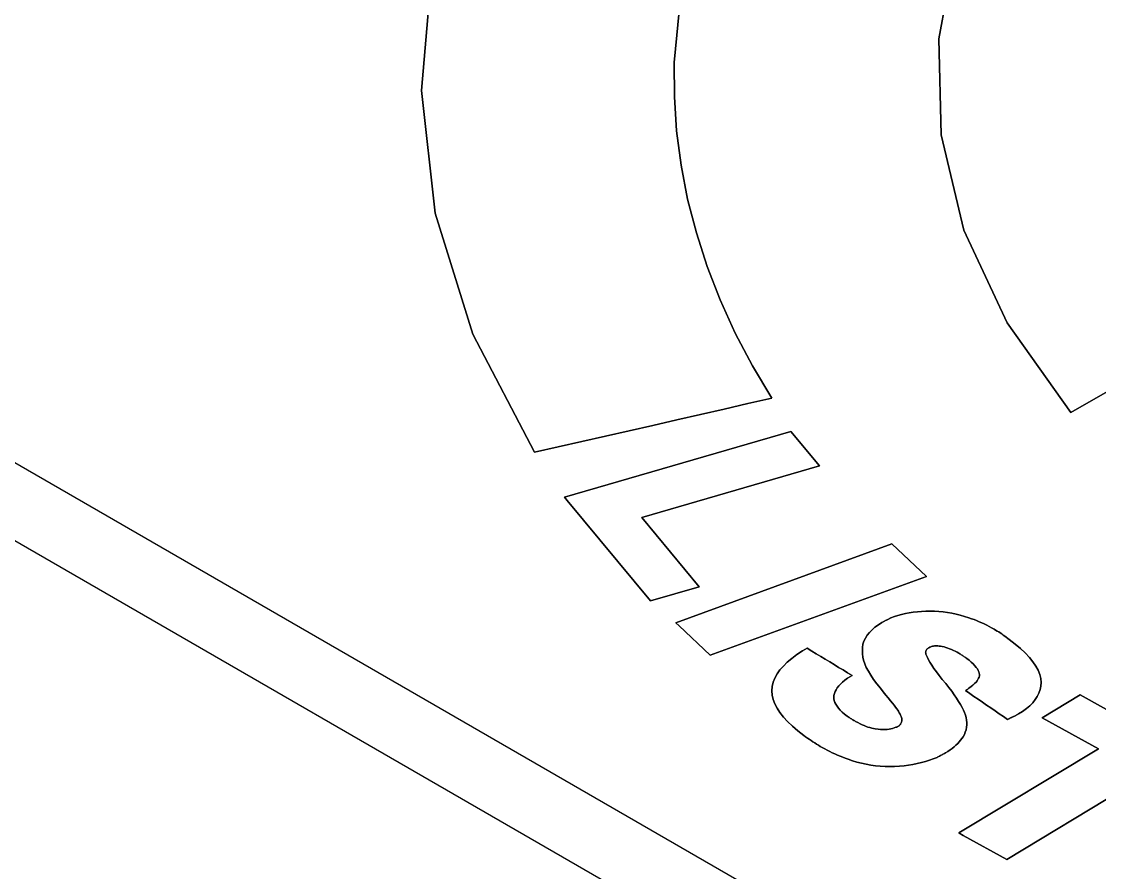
# Model space of a CAD drawing. Header units: inches. Extents: x 2.5 to 102.3, y 2 to 82.2.
# Drawn here: x 63.0884 to 63.1942, y 52.6211 to 52.7047 of the extents above; entities that cross this region are included whole.
import ezdxf

# ---------------------------------------------------------------- set-up
doc = ezdxf.new("R2010")
doc.units = ezdxf.units.IN
doc.header["$MEASUREMENT"] = 0
doc.layers.add('LABEL', color=2, linetype='Continuous')

msp = doc.modelspace()

# ---------------------------------------------------------------- linework, layer by layer
at = {"layer": 'LABEL'}
for p, q in [((63.18022, 52.7124), (63.17845, 52.70297)), ((63.17845, 52.70297), (63.18022, 52.7124)), ((63.12868, 52.71002), (63.12766, 52.69791)), ((63.12766, 52.69791), (63.12868, 52.71002)), ((63.15246, 52.70066), (63.15314, 52.7078)), ((63.15314, 52.7078), (63.15246, 52.70066)), ((63.17845, 52.70297), (63.17867, 52.69353)), ((63.17867, 52.69353), (63.17845, 52.70297)), ((63.15248, 52.69729), (63.15246, 52.70066)), ((63.15246, 52.70066), (63.15248, 52.69729)), ((63.12766, 52.69791), (63.129, 52.68585)), ((63.129, 52.68585), (63.12766, 52.69791)), ((63.1527, 52.69393), (63.15248, 52.69729)), ((63.15248, 52.69729), (63.1527, 52.69393)), ((63.03039, 52.69444), (63.28876, 52.54527)), ((63.03135, 52.69389), (63.28972, 52.54472)), ((63.15314, 52.69058), (63.1527, 52.69393)), ((63.1527, 52.69393), (63.15314, 52.69058)), ((63.17867, 52.69353), (63.18091, 52.68419)), ((63.18091, 52.68419), (63.17867, 52.69353)), ((63.28211, 52.54143), (63.02373, 52.6906)), ((63.15378, 52.68724), (63.15314, 52.69058)), ((63.15314, 52.69058), (63.15378, 52.68724)), ((63.28306, 52.54087), (63.02469, 52.69005)), ((63.15464, 52.68392), (63.15378, 52.68724)), ((63.15378, 52.68724), (63.15464, 52.68392)), ((63.129, 52.68585), (63.13269, 52.67396)), ((63.13269, 52.67396), (63.129, 52.68585)), ((63.1557, 52.68061), (63.15464, 52.68392)), ((63.15464, 52.68392), (63.1557, 52.68061)), ((63.18091, 52.68419), (63.18515, 52.67507)), ((63.18515, 52.67507), (63.18091, 52.68419)), ((63.19141, 52.66627), (63.21788, 52.68155)), ((63.21788, 52.68155), (63.19141, 52.66627)), ((63.15698, 52.67733), (63.1557, 52.68061)), ((63.1557, 52.68061), (63.15698, 52.67733)), ((63.15846, 52.67407), (63.15698, 52.67733)), ((63.15698, 52.67733), (63.15846, 52.67407)), ((63.18515, 52.67507), (63.19141, 52.66627)), ((63.19141, 52.66627), (63.18515, 52.67507)), ((63.13269, 52.67396), (63.13873, 52.66236)), ((63.13873, 52.66236), (63.13269, 52.67396)), ((63.16015, 52.67085), (63.15846, 52.67407)), ((63.15846, 52.67407), (63.16015, 52.67085)), ((63.16204, 52.66767), (63.16015, 52.67085)), ((63.16015, 52.67085), (63.16204, 52.66767)), ((63.15971, 52.66714), (63.16204, 52.66767)), ((63.16204, 52.66767), (63.15971, 52.66714)), ((63.15505, 52.66607), (63.15738, 52.6666)), ((63.15738, 52.6666), (63.15505, 52.66607)), ((63.15738, 52.6666), (63.15971, 52.66714)), ((63.15971, 52.66714), (63.15738, 52.6666)), ((63.15038, 52.66501), (63.15272, 52.66554)), ((63.15272, 52.66554), (63.15038, 52.66501)), ((63.15272, 52.66554), (63.15505, 52.66607)), ((63.15505, 52.66607), (63.15272, 52.66554)), ((63.1639, 52.66441), (63.14169, 52.65794)), ((63.14169, 52.65794), (63.1639, 52.66441)), ((63.14572, 52.66395), (63.14805, 52.66448)), ((63.14805, 52.66448), (63.14572, 52.66395)), ((63.14805, 52.66448), (63.15038, 52.66501)), ((63.15038, 52.66501), (63.14805, 52.66448)), ((63.16673, 52.66103), (63.1639, 52.66441)), ((63.1639, 52.66441), (63.16673, 52.66103)), ((63.14106, 52.66289), (63.14339, 52.66342)), ((63.14339, 52.66342), (63.14106, 52.66289)), ((63.14339, 52.66342), (63.14572, 52.66395)), ((63.14572, 52.66395), (63.14339, 52.66342)), ((63.13873, 52.66236), (63.14106, 52.66289)), ((63.14106, 52.66289), (63.13873, 52.66236)), ((63.14927, 52.65595), (63.16673, 52.66103)), ((63.16673, 52.66103), (63.14927, 52.65595)), ((63.14169, 52.65794), (63.14196, 52.65763)), ((63.14196, 52.65763), (63.14169, 52.65794)), ((63.14196, 52.65763), (63.15015, 52.64776)), ((63.15015, 52.64776), (63.14196, 52.65763)), ((63.1549, 52.64916), (63.14927, 52.65595)), ((63.14927, 52.65595), (63.1549, 52.64916)), ((63.17385, 52.65338), (63.15261, 52.6456)), ((63.15261, 52.6456), (63.17385, 52.65338)), ((63.17725, 52.65016), (63.17385, 52.65338)), ((63.17385, 52.65338), (63.17725, 52.65016)), ((63.156, 52.64243), (63.17725, 52.65016)), ((63.17725, 52.65016), (63.156, 52.64243)), ((63.15015, 52.64776), (63.1549, 52.64916)), ((63.1549, 52.64916), (63.15015, 52.64776)), ((63.17375, 52.64609), (63.17343, 52.64595)), ((63.17343, 52.64595), (63.17375, 52.64609)), ((63.17408, 52.64622), (63.17375, 52.64609)), ((63.17375, 52.64609), (63.17408, 52.64622)), ((63.17443, 52.64634), (63.17408, 52.64622)), ((63.17408, 52.64622), (63.17443, 52.64634)), ((63.17479, 52.64644), (63.17443, 52.64634)), ((63.17443, 52.64634), (63.17479, 52.64644)), ((63.17516, 52.64652), (63.17479, 52.64644)), ((63.17479, 52.64644), (63.17516, 52.64652)), ((63.17555, 52.6466), (63.17516, 52.64652)), ((63.17516, 52.64652), (63.17555, 52.6466)), ((63.17594, 52.64666), (63.17555, 52.6466)), ((63.17555, 52.6466), (63.17594, 52.64666)), ((63.17634, 52.6467), (63.17594, 52.64666)), ((63.17594, 52.64666), (63.17634, 52.6467)), ((63.17675, 52.64674), (63.17634, 52.6467)), ((63.17634, 52.6467), (63.17675, 52.64674)), ((63.17716, 52.64675), (63.17675, 52.64674)), ((63.17675, 52.64674), (63.17716, 52.64675)), ((63.1776, 52.64676), (63.17716, 52.64675)), ((63.17716, 52.64675), (63.1776, 52.64676)), ((63.17803, 52.64676), (63.1776, 52.64676)), ((63.1776, 52.64676), (63.17803, 52.64676)), ((63.17846, 52.64674), (63.17803, 52.64676)), ((63.17803, 52.64676), (63.17846, 52.64674)), ((63.17889, 52.6467), (63.17846, 52.64674)), ((63.17846, 52.64674), (63.17889, 52.6467)), ((63.17931, 52.64664), (63.17889, 52.6467)), ((63.17889, 52.6467), (63.17931, 52.64664)), ((63.17973, 52.64657), (63.17931, 52.64664)), ((63.17931, 52.64664), (63.17973, 52.64657)), ((63.18015, 52.64648), (63.17973, 52.64657)), ((63.17973, 52.64657), (63.18015, 52.64648)), ((63.18056, 52.64637), (63.18015, 52.64648)), ((63.18015, 52.64648), (63.18056, 52.64637)), ((63.18098, 52.64625), (63.18056, 52.64637)), ((63.18056, 52.64637), (63.18098, 52.64625)), ((63.1814, 52.64611), (63.18098, 52.64625)), ((63.18098, 52.64625), (63.1814, 52.64611)), ((63.18166, 52.64602), (63.1814, 52.64611)), ((63.1814, 52.64611), (63.18166, 52.64602)), ((63.15261, 52.6456), (63.15296, 52.64532)), ((63.15296, 52.64532), (63.15261, 52.6456)), ((63.15296, 52.64532), (63.156, 52.64243)), ((63.156, 52.64243), (63.15296, 52.64532)), ((63.17218, 52.64518), (63.17189, 52.64493)), ((63.17189, 52.64493), (63.17218, 52.64518)), ((63.17251, 52.64541), (63.17218, 52.64518)), ((63.17218, 52.64518), (63.17251, 52.64541)), ((63.17286, 52.64563), (63.17251, 52.64541)), ((63.17251, 52.64541), (63.17286, 52.64563)), ((63.17293, 52.64567), (63.17286, 52.64563)), ((63.17286, 52.64563), (63.17293, 52.64567)), ((63.17299, 52.6457), (63.17293, 52.64567)), ((63.17293, 52.64567), (63.17299, 52.6457)), ((63.17304, 52.64573), (63.17299, 52.6457)), ((63.17299, 52.6457), (63.17304, 52.64573)), ((63.1731, 52.64577), (63.17304, 52.64573)), ((63.17304, 52.64573), (63.1731, 52.64577)), ((63.17316, 52.6458), (63.1731, 52.64577)), ((63.1731, 52.64577), (63.17316, 52.6458)), ((63.17321, 52.64583), (63.17316, 52.6458)), ((63.17316, 52.6458), (63.17321, 52.64583)), ((63.17327, 52.64586), (63.17321, 52.64583)), ((63.17321, 52.64583), (63.17327, 52.64586)), ((63.17332, 52.64589), (63.17327, 52.64586)), ((63.17327, 52.64586), (63.17332, 52.64589)), ((63.17338, 52.64592), (63.17332, 52.64589)), ((63.17332, 52.64589), (63.17338, 52.64592)), ((63.17343, 52.64595), (63.17338, 52.64592)), ((63.17338, 52.64592), (63.17343, 52.64595)), ((63.18191, 52.64593), (63.18166, 52.64602)), ((63.18166, 52.64602), (63.18191, 52.64593)), ((63.18216, 52.64583), (63.18191, 52.64593)), ((63.18191, 52.64593), (63.18216, 52.64583)), ((63.18241, 52.64572), (63.18216, 52.64583)), ((63.18216, 52.64583), (63.18241, 52.64572)), ((63.18266, 52.64561), (63.18241, 52.64572)), ((63.18241, 52.64572), (63.18266, 52.64561)), ((63.18291, 52.6455), (63.18266, 52.64561)), ((63.18266, 52.64561), (63.18291, 52.6455)), ((63.18315, 52.64538), (63.18291, 52.6455)), ((63.18291, 52.6455), (63.18315, 52.64538)), ((63.18339, 52.64526), (63.18315, 52.64538)), ((63.18315, 52.64538), (63.18339, 52.64526)), ((63.18363, 52.64513), (63.18339, 52.64526)), ((63.18339, 52.64526), (63.18363, 52.64513)), ((63.18387, 52.64499), (63.18363, 52.64513)), ((63.18363, 52.64513), (63.18387, 52.64499)), ((63.17124, 52.64411), (63.1711, 52.64382)), ((63.1711, 52.64382), (63.17124, 52.64411)), ((63.17142, 52.6444), (63.17124, 52.64411)), ((63.17124, 52.64411), (63.17142, 52.6444)), ((63.17164, 52.64467), (63.17142, 52.6444)), ((63.17142, 52.6444), (63.17164, 52.64467)), ((63.17189, 52.64493), (63.17164, 52.64467)), ((63.17164, 52.64467), (63.17189, 52.64493)), ((63.18402, 52.6449), (63.18387, 52.64499)), ((63.18387, 52.64499), (63.18402, 52.6449)), ((63.18418, 52.64481), (63.18402, 52.6449)), ((63.18402, 52.6449), (63.18418, 52.64481)), ((63.18433, 52.64472), (63.18418, 52.64481)), ((63.18418, 52.64481), (63.18433, 52.64472)), ((63.18448, 52.64462), (63.18433, 52.64472)), ((63.18433, 52.64472), (63.18448, 52.64462)), ((63.18463, 52.64452), (63.18448, 52.64462)), ((63.18448, 52.64462), (63.18463, 52.64452)), ((63.18477, 52.64441), (63.18463, 52.64452)), ((63.18463, 52.64452), (63.18477, 52.64441)), ((63.18492, 52.64431), (63.18477, 52.64441)), ((63.18477, 52.64441), (63.18492, 52.64431)), ((63.18507, 52.6442), (63.18492, 52.64431)), ((63.18492, 52.64431), (63.18507, 52.6442)), ((63.18522, 52.64409), (63.18507, 52.6442)), ((63.18507, 52.6442), (63.18522, 52.64409)), ((63.18537, 52.64398), (63.18522, 52.64409)), ((63.18522, 52.64409), (63.18537, 52.64398)), ((63.18595, 52.64353), (63.18537, 52.64398)), ((63.18537, 52.64398), (63.18595, 52.64353)), ((63.16552, 52.64311), (63.16507, 52.64285)), ((63.16507, 52.64285), (63.16552, 52.64311)), ((63.16597, 52.64284), (63.16552, 52.64311)), ((63.16552, 52.64311), (63.16597, 52.64284)), ((63.17095, 52.64319), (63.17094, 52.64285)), ((63.17094, 52.64285), (63.17095, 52.64319)), ((63.171, 52.64351), (63.17095, 52.64319)), ((63.17095, 52.64319), (63.171, 52.64351)), ((63.1711, 52.64382), (63.171, 52.64351)), ((63.171, 52.64351), (63.1711, 52.64382)), ((63.1772, 52.64291), (63.17723, 52.64296)), ((63.17723, 52.64296), (63.1772, 52.64291)), ((63.17723, 52.64296), (63.17727, 52.64301)), ((63.17727, 52.64301), (63.17723, 52.64296)), ((63.17727, 52.64301), (63.17731, 52.64305)), ((63.17731, 52.64305), (63.17727, 52.64301)), ((63.17731, 52.64305), (63.17736, 52.64309)), ((63.17736, 52.64309), (63.17731, 52.64305)), ((63.17736, 52.64309), (63.17741, 52.64313)), ((63.17741, 52.64313), (63.17736, 52.64309)), ((63.17741, 52.64313), (63.17747, 52.64317)), ((63.17747, 52.64317), (63.17741, 52.64313)), ((63.17747, 52.64317), (63.17756, 52.64322)), ((63.17756, 52.64322), (63.17747, 52.64317)), ((63.17756, 52.64322), (63.17765, 52.64325)), ((63.17765, 52.64325), (63.17756, 52.64322)), ((63.17765, 52.64325), (63.17774, 52.64328)), ((63.17774, 52.64328), (63.17765, 52.64325)), ((63.17774, 52.64328), (63.17783, 52.64331)), ((63.17783, 52.64331), (63.17774, 52.64328)), ((63.17783, 52.64331), (63.17792, 52.64333)), ((63.17792, 52.64333), (63.17783, 52.64331)), ((63.17792, 52.64333), (63.17802, 52.64334)), ((63.17802, 52.64334), (63.17792, 52.64333)), ((63.17802, 52.64334), (63.17812, 52.64335)), ((63.17812, 52.64335), (63.17802, 52.64334)), ((63.17812, 52.64335), (63.17823, 52.64335)), ((63.17823, 52.64335), (63.17812, 52.64335)), ((63.17823, 52.64335), (63.17834, 52.64334)), ((63.17834, 52.64334), (63.17823, 52.64335)), ((63.17834, 52.64334), (63.17847, 52.64333)), ((63.17847, 52.64333), (63.17834, 52.64334)), ((63.17847, 52.64333), (63.17861, 52.64331)), ((63.17861, 52.64331), (63.17847, 52.64333)), ((63.17861, 52.64331), (63.17879, 52.64328)), ((63.17879, 52.64328), (63.17861, 52.64331)), ((63.17879, 52.64328), (63.17897, 52.64324)), ((63.17897, 52.64324), (63.17879, 52.64328)), ((63.17897, 52.64324), (63.17915, 52.64319)), ((63.17915, 52.64319), (63.17897, 52.64324)), ((63.17915, 52.64319), (63.17933, 52.64313)), ((63.17933, 52.64313), (63.17915, 52.64319)), ((63.17933, 52.64313), (63.17951, 52.64306)), ((63.17951, 52.64306), (63.17933, 52.64313)), ((63.17951, 52.64306), (63.17969, 52.64299)), ((63.17969, 52.64299), (63.17951, 52.64306)), ((63.17969, 52.64299), (63.17988, 52.64291)), ((63.17988, 52.64291), (63.17969, 52.64299)), ((63.18647, 52.64309), (63.18595, 52.64353)), ((63.18595, 52.64353), (63.18647, 52.64309)), ((63.18693, 52.64265), (63.18647, 52.64309)), ((63.18647, 52.64309), (63.18693, 52.64265)), ((63.16401, 52.64212), (63.16357, 52.64175)), ((63.16357, 52.64175), (63.16401, 52.64212)), ((63.16451, 52.64249), (63.16401, 52.64212)), ((63.16401, 52.64212), (63.16451, 52.64249)), ((63.16507, 52.64285), (63.16451, 52.64249)), ((63.16451, 52.64249), (63.16507, 52.64285)), ((63.16641, 52.64258), (63.16597, 52.64284)), ((63.16597, 52.64284), (63.16641, 52.64258)), ((63.16685, 52.64231), (63.16641, 52.64258)), ((63.16641, 52.64258), (63.16685, 52.64231)), ((63.16729, 52.64204), (63.16685, 52.64231)), ((63.16685, 52.64231), (63.16729, 52.64204)), ((63.16773, 52.64177), (63.16729, 52.64204)), ((63.16729, 52.64204), (63.16773, 52.64177)), ((63.17094, 52.64285), (63.17094, 52.64256)), ((63.17094, 52.64256), (63.17094, 52.64285)), ((63.17094, 52.64256), (63.17097, 52.64225)), ((63.17097, 52.64225), (63.17094, 52.64256)), ((63.17097, 52.64225), (63.17105, 52.64193)), ((63.17105, 52.64193), (63.17097, 52.64225)), ((63.17105, 52.64193), (63.17117, 52.64159)), ((63.17117, 52.64159), (63.17105, 52.64193)), ((63.17715, 52.64273), (63.17716, 52.6428)), ((63.17716, 52.6428), (63.17715, 52.64273)), ((63.17716, 52.64266), (63.17715, 52.64273)), ((63.17715, 52.64273), (63.17716, 52.64266)), ((63.17716, 52.6428), (63.17717, 52.64286)), ((63.17717, 52.64286), (63.17716, 52.6428)), ((63.17718, 52.64254), (63.17716, 52.64266)), ((63.17716, 52.64266), (63.17718, 52.64254)), ((63.17717, 52.64286), (63.1772, 52.64291)), ((63.1772, 52.64291), (63.17717, 52.64286)), ((63.17723, 52.64239), (63.17718, 52.64254)), ((63.17718, 52.64254), (63.17723, 52.64239)), ((63.17732, 52.6422), (63.17723, 52.64239)), ((63.17723, 52.64239), (63.17732, 52.6422)), ((63.17743, 52.64199), (63.17732, 52.6422)), ((63.17732, 52.6422), (63.17743, 52.64199)), ((63.17758, 52.64174), (63.17743, 52.64199)), ((63.17743, 52.64199), (63.17758, 52.64174)), ((63.17988, 52.64291), (63.18006, 52.64283)), ((63.18006, 52.64283), (63.17988, 52.64291)), ((63.18006, 52.64283), (63.18024, 52.64273)), ((63.18024, 52.64273), (63.18006, 52.64283)), ((63.18024, 52.64273), (63.18042, 52.64263)), ((63.18042, 52.64263), (63.18024, 52.64273)), ((63.18042, 52.64263), (63.1805, 52.64258)), ((63.1805, 52.64258), (63.18042, 52.64263)), ((63.1805, 52.64258), (63.18058, 52.64253)), ((63.18058, 52.64253), (63.1805, 52.64258)), ((63.18058, 52.64253), (63.18065, 52.64248)), ((63.18065, 52.64248), (63.18058, 52.64253)), ((63.18065, 52.64248), (63.18073, 52.64243)), ((63.18073, 52.64243), (63.18065, 52.64248)), ((63.18073, 52.64243), (63.1808, 52.64238)), ((63.1808, 52.64238), (63.18073, 52.64243)), ((63.1808, 52.64238), (63.18087, 52.64233)), ((63.18087, 52.64233), (63.1808, 52.64238)), ((63.18087, 52.64233), (63.18094, 52.64228)), ((63.18094, 52.64228), (63.18087, 52.64233)), ((63.18094, 52.64228), (63.18102, 52.64223)), ((63.18102, 52.64223), (63.18094, 52.64228)), ((63.18102, 52.64223), (63.1811, 52.64218)), ((63.1811, 52.64218), (63.18102, 52.64223)), ((63.1811, 52.64218), (63.18119, 52.64212)), ((63.18119, 52.64212), (63.1811, 52.64218)), ((63.18119, 52.64212), (63.18142, 52.64193)), ((63.18142, 52.64193), (63.18119, 52.64212)), ((63.18142, 52.64193), (63.18163, 52.64174)), ((63.18163, 52.64174), (63.18142, 52.64193)), ((63.18734, 52.64222), (63.18693, 52.64265)), ((63.18693, 52.64265), (63.18734, 52.64222)), ((63.18769, 52.64179), (63.18734, 52.64222)), ((63.18734, 52.64222), (63.18769, 52.64179)), ((63.16284, 52.64098), (63.16256, 52.64059)), ((63.16256, 52.64059), (63.16284, 52.64098)), ((63.16318, 52.64137), (63.16284, 52.64098)), ((63.16284, 52.64098), (63.16318, 52.64137)), ((63.16357, 52.64175), (63.16318, 52.64137)), ((63.16318, 52.64137), (63.16357, 52.64175)), ((63.16817, 52.64151), (63.16773, 52.64177)), ((63.16773, 52.64177), (63.16817, 52.64151)), ((63.16861, 52.64124), (63.16817, 52.64151)), ((63.16817, 52.64151), (63.16861, 52.64124)), ((63.16905, 52.64098), (63.16861, 52.64124)), ((63.16861, 52.64124), (63.16905, 52.64098)), ((63.16949, 52.64071), (63.16905, 52.64098)), ((63.16905, 52.64098), (63.16949, 52.64071)), ((63.17117, 52.64159), (63.17133, 52.64123)), ((63.17133, 52.64123), (63.17117, 52.64159)), ((63.17133, 52.64123), (63.17153, 52.64085)), ((63.17153, 52.64085), (63.17133, 52.64123)), ((63.17153, 52.64085), (63.17177, 52.64046)), ((63.17177, 52.64046), (63.17153, 52.64085)), ((63.17776, 52.64145), (63.17758, 52.64174)), ((63.17758, 52.64174), (63.17776, 52.64145)), ((63.17797, 52.64114), (63.17776, 52.64145)), ((63.17776, 52.64145), (63.17797, 52.64114)), ((63.17821, 52.64081), (63.17797, 52.64114)), ((63.17797, 52.64114), (63.17821, 52.64081)), ((63.17849, 52.64044), (63.17821, 52.64081)), ((63.17821, 52.64081), (63.17849, 52.64044)), ((63.18163, 52.64174), (63.18182, 52.64157)), ((63.18182, 52.64157), (63.18163, 52.64174)), ((63.18182, 52.64157), (63.18198, 52.6414)), ((63.18198, 52.6414), (63.18182, 52.64157)), ((63.18198, 52.6414), (63.18212, 52.64124)), ((63.18212, 52.64124), (63.18198, 52.6414)), ((63.18212, 52.64124), (63.18223, 52.64108)), ((63.18223, 52.64108), (63.18212, 52.64124)), ((63.18223, 52.64108), (63.18232, 52.64094)), ((63.18232, 52.64094), (63.18223, 52.64108)), ((63.18232, 52.64094), (63.18238, 52.6408)), ((63.18238, 52.6408), (63.18232, 52.64094)), ((63.18238, 52.6408), (63.18242, 52.64067)), ((63.18242, 52.64067), (63.18238, 52.6408)), ((63.18798, 52.64137), (63.18769, 52.64179)), ((63.18769, 52.64179), (63.18798, 52.64137)), ((63.1882, 52.64096), (63.18798, 52.64137)), ((63.18798, 52.64137), (63.1882, 52.64096)), ((63.18836, 52.64055), (63.1882, 52.64096)), ((63.1882, 52.64096), (63.18836, 52.64055)), ((63.16219, 52.63978), (63.16209, 52.63936)), ((63.16209, 52.63936), (63.16219, 52.63978)), ((63.16235, 52.64019), (63.16219, 52.63978)), ((63.16219, 52.63978), (63.16235, 52.64019)), ((63.16256, 52.64059), (63.16235, 52.64019)), ((63.16235, 52.64019), (63.16256, 52.64059)), ((63.1688, 52.6396), (63.169, 52.63979)), ((63.169, 52.63979), (63.1688, 52.6396)), ((63.169, 52.63979), (63.16922, 52.63999)), ((63.16922, 52.63999), (63.169, 52.63979)), ((63.16922, 52.63999), (63.16947, 52.64018)), ((63.16947, 52.64018), (63.16922, 52.63999)), ((63.16947, 52.64018), (63.16993, 52.64045)), ((63.16993, 52.64045), (63.16947, 52.64018)), ((63.16993, 52.64045), (63.16949, 52.64071)), ((63.16949, 52.64071), (63.16993, 52.64045)), ((63.17177, 52.64046), (63.17205, 52.64005)), ((63.17205, 52.64005), (63.17177, 52.64046)), ((63.17205, 52.64005), (63.17237, 52.63962)), ((63.17237, 52.63962), (63.17205, 52.64005)), ((63.17879, 52.64005), (63.17849, 52.64044)), ((63.17849, 52.64044), (63.17879, 52.64005)), ((63.17913, 52.63965), (63.17879, 52.64005)), ((63.17879, 52.64005), (63.17913, 52.63965)), ((63.1821, 52.63977), (63.18196, 52.63964)), ((63.18196, 52.63964), (63.1821, 52.63977)), ((63.18221, 52.63991), (63.1821, 52.63977)), ((63.1821, 52.63977), (63.18221, 52.63991)), ((63.18229, 52.64004), (63.18221, 52.63991)), ((63.18221, 52.63991), (63.18229, 52.64004)), ((63.18236, 52.64017), (63.18229, 52.64004)), ((63.18229, 52.64004), (63.18236, 52.64017)), ((63.1824, 52.64029), (63.18236, 52.64017)), ((63.18236, 52.64017), (63.1824, 52.64029)), ((63.18243, 52.64042), (63.1824, 52.64029)), ((63.1824, 52.64029), (63.18243, 52.64042)), ((63.18242, 52.64067), (63.18244, 52.64055)), ((63.18244, 52.64055), (63.18242, 52.64067)), ((63.18244, 52.64055), (63.18243, 52.64042)), ((63.18243, 52.64042), (63.18244, 52.64055)), ((63.18846, 52.64014), (63.18836, 52.64055)), ((63.18836, 52.64055), (63.18846, 52.64014)), ((63.18849, 52.63974), (63.18846, 52.64014)), ((63.18846, 52.64014), (63.18849, 52.63974)), ((63.18846, 52.63939), (63.18849, 52.63974)), ((63.18849, 52.63974), (63.18846, 52.63939)), ((63.16209, 52.63936), (63.16205, 52.63894)), ((63.16205, 52.63894), (63.16209, 52.63936)), ((63.16205, 52.63894), (63.16209, 52.63852)), ((63.16209, 52.63852), (63.16205, 52.63894)), ((63.1682, 52.63867), (63.16827, 52.63886)), ((63.16827, 52.63886), (63.1682, 52.63867)), ((63.16827, 52.63886), (63.16836, 52.63904)), ((63.16836, 52.63904), (63.16827, 52.63886)), ((63.16836, 52.63904), (63.16848, 52.63923)), ((63.16848, 52.63923), (63.16836, 52.63904)), ((63.16848, 52.63923), (63.16863, 52.63941)), ((63.16863, 52.63941), (63.16848, 52.63923)), ((63.16863, 52.63941), (63.1688, 52.6396)), ((63.1688, 52.6396), (63.16863, 52.63941)), ((63.17237, 52.63962), (63.17272, 52.63918)), ((63.17272, 52.63918), (63.17237, 52.63962)), ((63.17272, 52.63918), (63.17299, 52.63884)), ((63.17299, 52.63884), (63.17272, 52.63918)), ((63.17299, 52.63884), (63.17325, 52.63852)), ((63.17325, 52.63852), (63.17299, 52.63884)), ((63.17943, 52.63926), (63.17913, 52.63965)), ((63.17913, 52.63965), (63.17943, 52.63926)), ((63.17971, 52.6389), (63.17943, 52.63926)), ((63.17943, 52.63926), (63.17971, 52.6389)), ((63.17996, 52.63855), (63.17971, 52.6389)), ((63.17971, 52.6389), (63.17996, 52.63855)), ((63.1811, 52.63898), (63.18106, 52.63896)), ((63.18106, 52.63896), (63.1811, 52.63898)), ((63.18106, 52.63896), (63.18148, 52.63867)), ((63.18148, 52.63867), (63.18106, 52.63896)), ((63.18114, 52.639), (63.1811, 52.63898)), ((63.1811, 52.63898), (63.18114, 52.639)), ((63.18118, 52.63903), (63.18114, 52.639)), ((63.18114, 52.639), (63.18118, 52.63903)), ((63.18122, 52.63905), (63.18118, 52.63903)), ((63.18118, 52.63903), (63.18122, 52.63905)), ((63.18125, 52.63908), (63.18122, 52.63905)), ((63.18122, 52.63905), (63.18125, 52.63908)), ((63.18129, 52.6391), (63.18125, 52.63908)), ((63.18125, 52.63908), (63.18129, 52.6391)), ((63.18132, 52.63913), (63.18129, 52.6391)), ((63.18129, 52.6391), (63.18132, 52.63913)), ((63.18135, 52.63916), (63.18132, 52.63913)), ((63.18132, 52.63913), (63.18135, 52.63916)), ((63.18138, 52.63918), (63.18135, 52.63916)), ((63.18135, 52.63916), (63.18138, 52.63918)), ((63.1814, 52.63921), (63.18138, 52.63918)), ((63.18138, 52.63918), (63.1814, 52.63921)), ((63.18161, 52.63936), (63.1814, 52.63921)), ((63.1814, 52.63921), (63.18161, 52.63936)), ((63.1818, 52.6395), (63.18161, 52.63936)), ((63.18161, 52.63936), (63.1818, 52.6395)), ((63.18196, 52.63964), (63.1818, 52.6395)), ((63.1818, 52.6395), (63.18196, 52.63964)), ((63.18811, 52.63838), (63.18827, 52.63871)), ((63.18827, 52.63871), (63.18811, 52.63838)), ((63.18827, 52.63871), (63.18839, 52.63905)), ((63.18839, 52.63905), (63.18827, 52.63871)), ((63.18839, 52.63905), (63.18846, 52.63939)), ((63.18846, 52.63939), (63.18839, 52.63905)), ((63.16209, 52.63852), (63.16218, 52.63809)), ((63.16218, 52.63809), (63.16209, 52.63852)), ((63.16218, 52.63809), (63.16234, 52.63766)), ((63.16234, 52.63766), (63.16218, 52.63809)), ((63.16234, 52.63766), (63.16256, 52.63723)), ((63.16256, 52.63723), (63.16234, 52.63766)), ((63.16814, 52.63831), (63.16815, 52.63849)), ((63.16815, 52.63849), (63.16814, 52.63831)), ((63.16814, 52.63814), (63.16814, 52.63831)), ((63.16814, 52.63831), (63.16814, 52.63814)), ((63.16818, 52.63797), (63.16814, 52.63814)), ((63.16814, 52.63814), (63.16818, 52.63797)), ((63.16815, 52.63849), (63.1682, 52.63867)), ((63.1682, 52.63867), (63.16815, 52.63849)), ((63.16824, 52.6378), (63.16818, 52.63797)), ((63.16818, 52.63797), (63.16824, 52.6378)), ((63.16833, 52.63761), (63.16824, 52.6378)), ((63.16824, 52.6378), (63.16833, 52.63761)), ((63.17325, 52.63852), (63.17348, 52.63823)), ((63.17348, 52.63823), (63.17325, 52.63852)), ((63.17348, 52.63823), (63.1737, 52.63796)), ((63.1737, 52.63796), (63.17348, 52.63823)), ((63.1737, 52.63796), (63.17389, 52.63772)), ((63.17389, 52.63772), (63.1737, 52.63796)), ((63.17389, 52.63772), (63.17406, 52.63751)), ((63.17406, 52.63751), (63.17389, 52.63772)), ((63.18019, 52.63821), (63.17996, 52.63855)), ((63.17996, 52.63855), (63.18019, 52.63821)), ((63.18039, 52.6379), (63.18019, 52.63821)), ((63.18019, 52.63821), (63.18039, 52.6379)), ((63.18057, 52.63759), (63.18039, 52.6379)), ((63.18039, 52.6379), (63.18057, 52.63759)), ((63.18148, 52.63867), (63.1819, 52.63838)), ((63.1819, 52.63838), (63.18148, 52.63867)), ((63.1819, 52.63838), (63.18232, 52.6381)), ((63.18232, 52.6381), (63.1819, 52.63838)), ((63.18232, 52.6381), (63.18273, 52.63781)), ((63.18273, 52.63781), (63.18232, 52.6381)), ((63.18273, 52.63781), (63.18314, 52.63753)), ((63.18314, 52.63753), (63.18273, 52.63781)), ((63.18738, 52.63747), (63.18767, 52.63776)), ((63.18767, 52.63776), (63.18738, 52.63747)), ((63.18767, 52.63776), (63.18791, 52.63807)), ((63.18791, 52.63807), (63.18767, 52.63776)), ((63.18791, 52.63807), (63.18811, 52.63838)), ((63.18811, 52.63838), (63.18791, 52.63807)), ((63.19232, 52.63853), (63.1886, 52.63628)), ((63.1886, 52.63628), (63.19232, 52.63853)), ((63.20803, 52.6298), (63.19232, 52.63853)), ((63.19232, 52.63853), (63.20803, 52.6298)), ((63.16256, 52.63723), (63.16285, 52.63679)), ((63.16285, 52.63679), (63.16256, 52.63723)), ((63.16285, 52.63679), (63.16319, 52.63635)), ((63.16319, 52.63635), (63.16285, 52.63679)), ((63.16845, 52.63743), (63.16833, 52.63761)), ((63.16833, 52.63761), (63.16845, 52.63743)), ((63.1686, 52.63724), (63.16845, 52.63743)), ((63.16845, 52.63743), (63.1686, 52.63724)), ((63.16877, 52.63705), (63.1686, 52.63724)), ((63.1686, 52.63724), (63.16877, 52.63705)), ((63.16897, 52.63685), (63.16877, 52.63705)), ((63.16877, 52.63705), (63.16897, 52.63685)), ((63.1692, 52.63665), (63.16897, 52.63685)), ((63.16897, 52.63685), (63.1692, 52.63665)), ((63.16946, 52.63645), (63.1692, 52.63665)), ((63.1692, 52.63665), (63.16946, 52.63645)), ((63.17406, 52.63751), (63.1742, 52.63732)), ((63.1742, 52.63732), (63.17406, 52.63751)), ((63.1742, 52.63732), (63.17432, 52.63716)), ((63.17432, 52.63716), (63.1742, 52.63732)), ((63.17432, 52.63716), (63.17442, 52.63703)), ((63.17442, 52.63703), (63.17432, 52.63716)), ((63.17442, 52.63703), (63.17448, 52.63693)), ((63.17448, 52.63693), (63.17442, 52.63703)), ((63.17448, 52.63693), (63.17457, 52.63678)), ((63.17457, 52.63678), (63.17448, 52.63693)), ((63.17457, 52.63678), (63.17464, 52.63665)), ((63.17464, 52.63665), (63.17457, 52.63678)), ((63.17464, 52.63665), (63.1747, 52.63653)), ((63.1747, 52.63653), (63.17464, 52.63665)), ((63.18073, 52.63731), (63.18057, 52.63759)), ((63.18057, 52.63759), (63.18073, 52.63731)), ((63.18086, 52.63704), (63.18073, 52.63731)), ((63.18073, 52.63731), (63.18086, 52.63704)), ((63.18097, 52.63679), (63.18086, 52.63704)), ((63.18086, 52.63704), (63.18097, 52.63679)), ((63.18107, 52.63655), (63.18097, 52.63679)), ((63.18097, 52.63679), (63.18107, 52.63655)), ((63.18314, 52.63753), (63.18356, 52.63725)), ((63.18356, 52.63725), (63.18314, 52.63753)), ((63.18356, 52.63725), (63.18397, 52.63696)), ((63.18397, 52.63696), (63.18356, 52.63725)), ((63.18397, 52.63696), (63.18438, 52.63668)), ((63.18438, 52.63668), (63.18397, 52.63696)), ((63.18438, 52.63668), (63.18479, 52.6364)), ((63.18479, 52.6364), (63.18438, 52.63668)), ((63.18605, 52.63654), (63.18611, 52.63657)), ((63.18611, 52.63657), (63.18605, 52.63654)), ((63.18611, 52.63657), (63.18616, 52.6366)), ((63.18616, 52.6366), (63.18611, 52.63657)), ((63.18616, 52.6366), (63.18621, 52.63663)), ((63.18621, 52.63663), (63.18616, 52.6366)), ((63.18621, 52.63663), (63.18626, 52.63666)), ((63.18626, 52.63666), (63.18621, 52.63663)), ((63.18626, 52.63666), (63.18668, 52.63692)), ((63.18668, 52.63692), (63.18626, 52.63666)), ((63.18668, 52.63692), (63.18705, 52.63719)), ((63.18705, 52.63719), (63.18668, 52.63692)), ((63.18705, 52.63719), (63.18738, 52.63747)), ((63.18738, 52.63747), (63.18705, 52.63719)), ((63.16319, 52.63635), (63.1636, 52.63591)), ((63.1636, 52.63591), (63.16319, 52.63635)), ((63.1636, 52.63591), (63.16407, 52.63546)), ((63.16407, 52.63546), (63.1636, 52.63591)), ((63.16955, 52.63639), (63.16946, 52.63645)), ((63.16946, 52.63645), (63.16955, 52.63639)), ((63.16963, 52.63633), (63.16955, 52.63639)), ((63.16955, 52.63639), (63.16963, 52.63633)), ((63.16971, 52.63628), (63.16963, 52.63633)), ((63.16963, 52.63633), (63.16971, 52.63628)), ((63.16978, 52.63623), (63.16971, 52.63628)), ((63.16971, 52.63628), (63.16978, 52.63623)), ((63.16986, 52.63618), (63.16978, 52.63623)), ((63.16978, 52.63623), (63.16986, 52.63618)), ((63.16994, 52.63613), (63.16986, 52.63618)), ((63.16986, 52.63618), (63.16994, 52.63613)), ((63.17002, 52.63608), (63.16994, 52.63613)), ((63.16994, 52.63613), (63.17002, 52.63608)), ((63.17011, 52.63603), (63.17002, 52.63608)), ((63.17002, 52.63608), (63.17011, 52.63603)), ((63.17019, 52.63598), (63.17011, 52.63603)), ((63.17011, 52.63603), (63.17019, 52.63598)), ((63.17028, 52.63593), (63.17019, 52.63598)), ((63.17019, 52.63598), (63.17028, 52.63593)), ((63.1705, 52.63581), (63.17028, 52.63593)), ((63.17028, 52.63593), (63.1705, 52.63581)), ((63.17071, 52.6357), (63.1705, 52.63581)), ((63.1705, 52.63581), (63.17071, 52.6357)), ((63.17091, 52.6356), (63.17071, 52.6357)), ((63.17071, 52.6357), (63.17091, 52.6356)), ((63.17111, 52.63552), (63.17091, 52.6356)), ((63.17091, 52.6356), (63.17111, 52.63552)), ((63.17131, 52.63544), (63.17111, 52.63552)), ((63.17111, 52.63552), (63.17131, 52.63544)), ((63.17459, 52.63555), (63.17454, 52.6355)), ((63.17454, 52.6355), (63.17459, 52.63555)), ((63.17463, 52.63559), (63.17459, 52.63555)), ((63.17459, 52.63555), (63.17463, 52.63559)), ((63.17467, 52.63564), (63.17463, 52.63559)), ((63.17463, 52.63559), (63.17467, 52.63564)), ((63.1747, 52.63569), (63.17467, 52.63564)), ((63.17467, 52.63564), (63.1747, 52.63569)), ((63.1747, 52.63653), (63.17474, 52.63641)), ((63.17474, 52.63641), (63.1747, 52.63653)), ((63.17472, 52.63573), (63.1747, 52.63569)), ((63.1747, 52.63569), (63.17472, 52.63573)), ((63.17475, 52.63579), (63.17472, 52.63573)), ((63.17472, 52.63573), (63.17475, 52.63579)), ((63.17474, 52.63641), (63.17477, 52.63631)), ((63.17477, 52.63631), (63.17474, 52.63641)), ((63.17477, 52.63584), (63.17475, 52.63579)), ((63.17475, 52.63579), (63.17477, 52.63584)), ((63.17477, 52.63631), (63.1748, 52.63621)), ((63.1748, 52.63621), (63.17477, 52.63631)), ((63.17479, 52.6359), (63.17477, 52.63584)), ((63.17477, 52.63584), (63.17479, 52.6359)), ((63.1748, 52.63597), (63.17479, 52.6359)), ((63.17479, 52.6359), (63.1748, 52.63597)), ((63.1748, 52.63621), (63.17481, 52.63612)), ((63.17481, 52.63612), (63.1748, 52.63621)), ((63.17481, 52.63604), (63.1748, 52.63597)), ((63.1748, 52.63597), (63.17481, 52.63604)), ((63.17481, 52.63612), (63.17481, 52.63604)), ((63.17481, 52.63604), (63.17481, 52.63612)), ((63.18114, 52.63631), (63.18107, 52.63655)), ((63.18107, 52.63655), (63.18114, 52.63631)), ((63.18118, 52.63606), (63.18114, 52.63631)), ((63.18114, 52.63631), (63.18118, 52.63606)), ((63.18117, 52.63535), (63.1812, 52.63558)), ((63.1812, 52.63558), (63.18117, 52.63535)), ((63.1812, 52.63582), (63.18118, 52.63606)), ((63.18118, 52.63606), (63.1812, 52.63582)), ((63.1812, 52.63558), (63.1812, 52.63582)), ((63.1812, 52.63582), (63.1812, 52.63558)), ((63.18479, 52.6364), (63.1852, 52.63612)), ((63.1852, 52.63612), (63.18479, 52.6364)), ((63.1852, 52.63612), (63.18526, 52.63615)), ((63.18526, 52.63615), (63.1852, 52.63612)), ((63.18526, 52.63615), (63.18531, 52.63618)), ((63.18531, 52.63618), (63.18526, 52.63615)), ((63.18531, 52.63618), (63.18536, 52.63621)), ((63.18536, 52.63621), (63.18531, 52.63618)), ((63.18536, 52.63621), (63.18541, 52.63623)), ((63.18541, 52.63623), (63.18536, 52.63621)), ((63.18541, 52.63623), (63.18546, 52.63626)), ((63.18546, 52.63626), (63.18541, 52.63623)), ((63.18546, 52.63626), (63.1855, 52.63628)), ((63.1855, 52.63628), (63.18546, 52.63626)), ((63.1855, 52.63628), (63.18555, 52.63631)), ((63.18555, 52.63631), (63.1855, 52.63628)), ((63.18555, 52.63631), (63.18561, 52.63633)), ((63.18561, 52.63633), (63.18555, 52.63631)), ((63.18561, 52.63633), (63.18566, 52.63635)), ((63.18566, 52.63635), (63.18561, 52.63633)), ((63.18566, 52.63635), (63.18572, 52.63637)), ((63.18572, 52.63637), (63.18566, 52.63635)), ((63.18572, 52.63637), (63.18578, 52.6364)), ((63.18578, 52.6364), (63.18572, 52.63637)), ((63.18578, 52.6364), (63.18583, 52.63642)), ((63.18583, 52.63642), (63.18578, 52.6364)), ((63.18583, 52.63642), (63.18589, 52.63645)), ((63.18589, 52.63645), (63.18583, 52.63642)), ((63.18589, 52.63645), (63.18594, 52.63648)), ((63.18594, 52.63648), (63.18589, 52.63645)), ((63.18594, 52.63648), (63.186, 52.63651)), ((63.186, 52.63651), (63.18594, 52.63648)), ((63.186, 52.63651), (63.18605, 52.63654)), ((63.18605, 52.63654), (63.186, 52.63651)), ((63.1886, 52.63628), (63.19413, 52.63323)), ((63.19413, 52.63323), (63.1886, 52.63628)), ((63.16407, 52.63546), (63.1646, 52.635)), ((63.1646, 52.635), (63.16407, 52.63546)), ((63.1646, 52.635), (63.1652, 52.63454)), ((63.1652, 52.63454), (63.1646, 52.635)), ((63.1652, 52.63454), (63.16537, 52.63441)), ((63.16537, 52.63441), (63.1652, 52.63454)), ((63.17149, 52.63538), (63.17131, 52.63544)), ((63.17131, 52.63544), (63.17149, 52.63538)), ((63.17168, 52.63532), (63.17149, 52.63538)), ((63.17149, 52.63538), (63.17168, 52.63532)), ((63.17186, 52.63527), (63.17168, 52.63532)), ((63.17168, 52.63532), (63.17186, 52.63527)), ((63.17203, 52.63524), (63.17186, 52.63527)), ((63.17186, 52.63527), (63.17203, 52.63524)), ((63.17221, 52.63521), (63.17203, 52.63524)), ((63.17203, 52.63524), (63.17221, 52.63521)), ((63.17248, 52.63517), (63.17221, 52.63521)), ((63.17221, 52.63521), (63.17248, 52.63517)), ((63.17273, 52.63515), (63.17248, 52.63517)), ((63.17248, 52.63517), (63.17273, 52.63515)), ((63.17297, 52.63514), (63.17273, 52.63515)), ((63.17273, 52.63515), (63.17297, 52.63514)), ((63.17318, 52.63514), (63.17297, 52.63514)), ((63.17297, 52.63514), (63.17318, 52.63514)), ((63.17338, 52.63515), (63.17318, 52.63514)), ((63.17318, 52.63514), (63.17338, 52.63515)), ((63.17356, 52.63518), (63.17338, 52.63515)), ((63.17338, 52.63515), (63.17356, 52.63518)), ((63.17373, 52.63521), (63.17356, 52.63518)), ((63.17356, 52.63518), (63.17373, 52.63521)), ((63.1739, 52.63525), (63.17373, 52.63521)), ((63.17373, 52.63521), (63.1739, 52.63525)), ((63.17406, 52.63531), (63.1739, 52.63525)), ((63.1739, 52.63525), (63.17406, 52.63531)), ((63.17422, 52.63537), (63.17406, 52.63531)), ((63.17406, 52.63531), (63.17422, 52.63537)), ((63.17425, 52.63537), (63.17422, 52.63537)), ((63.17422, 52.63537), (63.17425, 52.63537)), ((63.17428, 52.63537), (63.17425, 52.63537)), ((63.17425, 52.63537), (63.17428, 52.63537)), ((63.1743, 52.63538), (63.17428, 52.63537)), ((63.17428, 52.63537), (63.1743, 52.63538)), ((63.17433, 52.63538), (63.1743, 52.63538)), ((63.1743, 52.63538), (63.17433, 52.63538)), ((63.17435, 52.63539), (63.17433, 52.63538)), ((63.17433, 52.63538), (63.17435, 52.63539)), ((63.17436, 52.6354), (63.17435, 52.63539)), ((63.17435, 52.63539), (63.17436, 52.6354)), ((63.17438, 52.6354), (63.17436, 52.6354)), ((63.17436, 52.6354), (63.17438, 52.6354)), ((63.17439, 52.63541), (63.17438, 52.6354)), ((63.17438, 52.6354), (63.17439, 52.63541)), ((63.1744, 52.63541), (63.17439, 52.63541)), ((63.17439, 52.63541), (63.1744, 52.63541)), ((63.17441, 52.63542), (63.1744, 52.63541)), ((63.1744, 52.63541), (63.17441, 52.63542)), ((63.17448, 52.63546), (63.17441, 52.63542)), ((63.17441, 52.63542), (63.17448, 52.63546)), ((63.17454, 52.6355), (63.17448, 52.63546)), ((63.17448, 52.63546), (63.17454, 52.6355)), ((63.18085, 52.63443), (63.18096, 52.63465)), ((63.18096, 52.63465), (63.18085, 52.63443)), ((63.18096, 52.63465), (63.18105, 52.63488)), ((63.18105, 52.63488), (63.18096, 52.63465)), ((63.18105, 52.63488), (63.18112, 52.63511)), ((63.18112, 52.63511), (63.18105, 52.63488)), ((63.18112, 52.63511), (63.18117, 52.63535)), ((63.18117, 52.63535), (63.18112, 52.63511)), ((63.16537, 52.63441), (63.16555, 52.63429)), ((63.16555, 52.63429), (63.16537, 52.63441)), ((63.16555, 52.63429), (63.16573, 52.63417)), ((63.16573, 52.63417), (63.16555, 52.63429)), ((63.16573, 52.63417), (63.16591, 52.63405)), ((63.16591, 52.63405), (63.16573, 52.63417)), ((63.16591, 52.63405), (63.16609, 52.63394)), ((63.16609, 52.63394), (63.16591, 52.63405)), ((63.16609, 52.63394), (63.16627, 52.63382)), ((63.16627, 52.63382), (63.16609, 52.63394)), ((63.16627, 52.63382), (63.16645, 52.6337)), ((63.16645, 52.6337), (63.16627, 52.63382)), ((63.16645, 52.6337), (63.16663, 52.63359)), ((63.16663, 52.63359), (63.16645, 52.6337)), ((63.16663, 52.63359), (63.16681, 52.63348)), ((63.16681, 52.63348), (63.16663, 52.63359)), ((63.16681, 52.63348), (63.16699, 52.63337)), ((63.16699, 52.63337), (63.16681, 52.63348)), ((63.17976, 52.63328), (63.17995, 52.63344)), ((63.17995, 52.63344), (63.17976, 52.63328)), ((63.17995, 52.63344), (63.18013, 52.63359)), ((63.18013, 52.63359), (63.17995, 52.63344)), ((63.18013, 52.63359), (63.1803, 52.63375)), ((63.1803, 52.63375), (63.18013, 52.63359)), ((63.1803, 52.63375), (63.18045, 52.63392)), ((63.18045, 52.63392), (63.1803, 52.63375)), ((63.18045, 52.63392), (63.18059, 52.63408)), ((63.18059, 52.63408), (63.18045, 52.63392)), ((63.18059, 52.63408), (63.18072, 52.63425)), ((63.18072, 52.63425), (63.18059, 52.63408)), ((63.18072, 52.63425), (63.18085, 52.63443)), ((63.18085, 52.63443), (63.18072, 52.63425)), ((63.16699, 52.63337), (63.16724, 52.63324)), ((63.16724, 52.63324), (63.16699, 52.63337)), ((63.16724, 52.63324), (63.16749, 52.6331)), ((63.16749, 52.6331), (63.16724, 52.63324)), ((63.16749, 52.6331), (63.16774, 52.63298)), ((63.16774, 52.63298), (63.16749, 52.6331)), ((63.16774, 52.63298), (63.16799, 52.63286)), ((63.16799, 52.63286), (63.16774, 52.63298)), ((63.16799, 52.63286), (63.16824, 52.63274)), ((63.16824, 52.63274), (63.16799, 52.63286)), ((63.16824, 52.63274), (63.16849, 52.63263)), ((63.16849, 52.63263), (63.16824, 52.63274)), ((63.16849, 52.63263), (63.16875, 52.63252)), ((63.16875, 52.63252), (63.16849, 52.63263)), ((63.16875, 52.63252), (63.16901, 52.63241)), ((63.16901, 52.63241), (63.16875, 52.63252)), ((63.16901, 52.63241), (63.16926, 52.63231)), ((63.16926, 52.63231), (63.16901, 52.63241)), ((63.1779, 52.63225), (63.17827, 52.6324)), ((63.17827, 52.6324), (63.1779, 52.63225)), ((63.17827, 52.6324), (63.17836, 52.63244)), ((63.17836, 52.63244), (63.17827, 52.6324)), ((63.17836, 52.63244), (63.17844, 52.63248)), ((63.17844, 52.63248), (63.17836, 52.63244)), ((63.17844, 52.63248), (63.17853, 52.63252)), ((63.17853, 52.63252), (63.17844, 52.63248)), ((63.17853, 52.63252), (63.17861, 52.63257)), ((63.17861, 52.63257), (63.17853, 52.63252)), ((63.17861, 52.63257), (63.17869, 52.63261)), ((63.17869, 52.63261), (63.17861, 52.63257)), ((63.17869, 52.63261), (63.17877, 52.63265)), ((63.17877, 52.63265), (63.17869, 52.63261)), ((63.17877, 52.63265), (63.17885, 52.6327)), ((63.17885, 52.6327), (63.17877, 52.63265)), ((63.17885, 52.6327), (63.17893, 52.63274)), ((63.17893, 52.63274), (63.17885, 52.6327)), ((63.17893, 52.63274), (63.17901, 52.63279)), ((63.17901, 52.63279), (63.17893, 52.63274)), ((63.17901, 52.63279), (63.17909, 52.63284)), ((63.17909, 52.63284), (63.17901, 52.63279)), ((63.17909, 52.63284), (63.17933, 52.63298)), ((63.17933, 52.63298), (63.17909, 52.63284)), ((63.17933, 52.63298), (63.17955, 52.63313)), ((63.17955, 52.63313), (63.17933, 52.63298)), ((63.17955, 52.63313), (63.17976, 52.63328)), ((63.17976, 52.63328), (63.17955, 52.63313)), ((63.19413, 52.63323), (63.1804, 52.62498)), ((63.1804, 52.62498), (63.19413, 52.63323)), ((63.16926, 52.63231), (63.16953, 52.63221)), ((63.16953, 52.63221), (63.16926, 52.63231)), ((63.16953, 52.63221), (63.16997, 52.63207)), ((63.16997, 52.63207), (63.16953, 52.63221)), ((63.16997, 52.63207), (63.17041, 52.63193)), ((63.17041, 52.63193), (63.16997, 52.63207)), ((63.17041, 52.63193), (63.17086, 52.63182)), ((63.17086, 52.63182), (63.17041, 52.63193)), ((63.17086, 52.63182), (63.17132, 52.63172)), ((63.17132, 52.63172), (63.17086, 52.63182)), ((63.17132, 52.63172), (63.17178, 52.63164)), ((63.17178, 52.63164), (63.17132, 52.63172)), ((63.17178, 52.63164), (63.17224, 52.63158)), ((63.17224, 52.63158), (63.17178, 52.63164)), ((63.17224, 52.63158), (63.1727, 52.63154)), ((63.1727, 52.63154), (63.17224, 52.63158)), ((63.1727, 52.63154), (63.17317, 52.63151)), ((63.17317, 52.63151), (63.1727, 52.63154)), ((63.17317, 52.63151), (63.17364, 52.6315)), ((63.17364, 52.6315), (63.17317, 52.63151)), ((63.17364, 52.6315), (63.17411, 52.6315)), ((63.17411, 52.6315), (63.17364, 52.6315)), ((63.17411, 52.6315), (63.17458, 52.63153)), ((63.17458, 52.63153), (63.17411, 52.6315)), ((63.17458, 52.63153), (63.17504, 52.63158)), ((63.17504, 52.63158), (63.17458, 52.63153)), ((63.17504, 52.63158), (63.17548, 52.63163)), ((63.17548, 52.63163), (63.17504, 52.63158)), ((63.17548, 52.63163), (63.17591, 52.6317)), ((63.17591, 52.6317), (63.17548, 52.63163)), ((63.17591, 52.6317), (63.17633, 52.63179)), ((63.17633, 52.63179), (63.17591, 52.6317)), ((63.17633, 52.63179), (63.17674, 52.63188)), ((63.17674, 52.63188), (63.17633, 52.63179)), ((63.17674, 52.63188), (63.17714, 52.63199)), ((63.17714, 52.63199), (63.17674, 52.63188)), ((63.17714, 52.63199), (63.17753, 52.63212)), ((63.17753, 52.63212), (63.17714, 52.63199)), ((63.17753, 52.63212), (63.1779, 52.63225)), ((63.1779, 52.63225), (63.17753, 52.63212)), ((63.18513, 52.62238), (63.19878, 52.63062)), ((63.19878, 52.63062), (63.18513, 52.62238)), ((63.1804, 52.62498), (63.18085, 52.62472)), ((63.18085, 52.62472), (63.1804, 52.62498)), ((63.18085, 52.62472), (63.18513, 52.62238)), ((63.18513, 52.62238), (63.18085, 52.62472))]:
    msp.add_line(p, q, dxfattribs=at)

doc.saveas('drawing.dxf')
